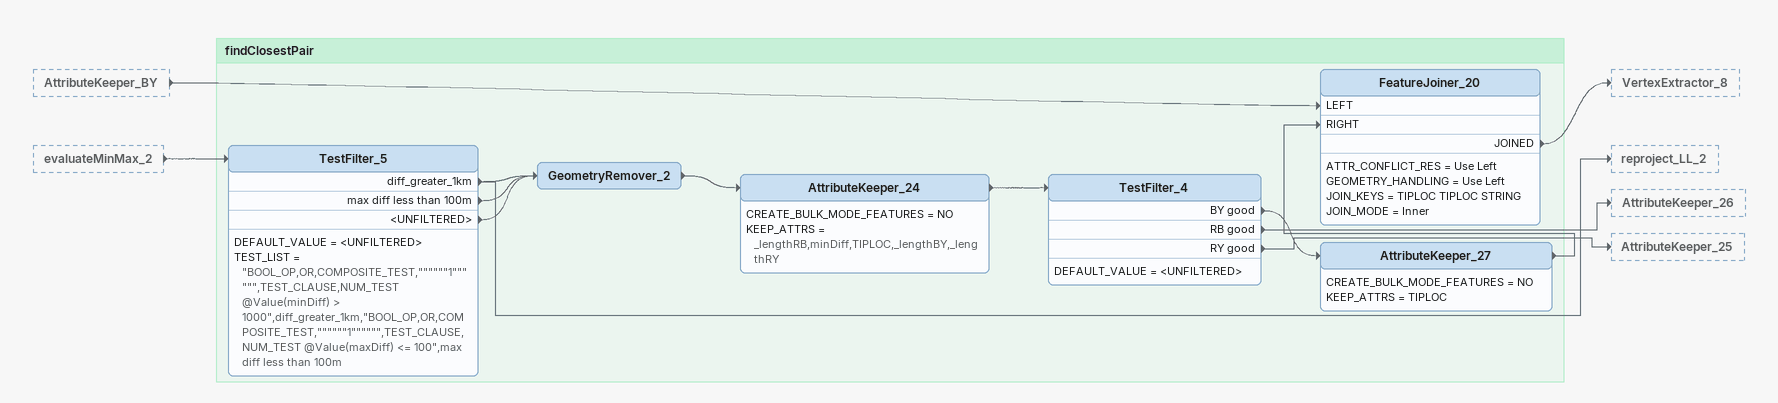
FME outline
AttributeKeeper_BY [outside]
    -> FeatureJoiner_20 [LEFT]
evaluateMinMax_2 [outside]
    -> TestFilter_5

Bookmark: findClosestPair
TestFilter_5
    DEFAULT_VALUE = <UNFILTERED>
    TEST_LIST = "BOOL_OP,OR,COMPOSITE_TEST,""""""1"""""",TEST_CLAUSE,NUM_TEST @Value(minDiff) > 1000",diff_greater_1km,"BOOL_OP,OR,COMPOSITE_TEST,""""""1"""""",TEST_CLAUSE,NUM_TEST @Value(maxDiff) <= 100",max diff less than 100m
    diff_greater_1km -> GeometryRemover_2
    diff_greater_1km -> reproject_LL_2
    max diff less than 100m -> GeometryRemover_2
    <UNFILTERED> -> GeometryRemover_2
GeometryRemover_2
    -> AttributeKeeper_24
AttributeKeeper_24
    CREATE_BULK_MODE_FEATURES = NO
    KEEP_ATTRS = _lengthRB,minDiff,TIPLOC,_lengthBY,_lengthRY
    -> TestFilter_4
TestFilter_4
    DEFAULT_VALUE = <UNFILTERED>
    BY good -> AttributeKeeper_27
    RB good -> AttributeKeeper_26
    RY good -> AttributeKeeper_25
AttributeKeeper_27
    CREATE_BULK_MODE_FEATURES = NO
    KEEP_ATTRS = TIPLOC
    -> FeatureJoiner_20 [RIGHT]
FeatureJoiner_20
    ATTR_CONFLICT_RES = Use Left
    GEOMETRY_HANDLING = Use Left
    JOIN_KEYS = TIPLOC TIPLOC STRING
    JOIN_MODE = Inner
    JOINED -> VertexExtractor_8
